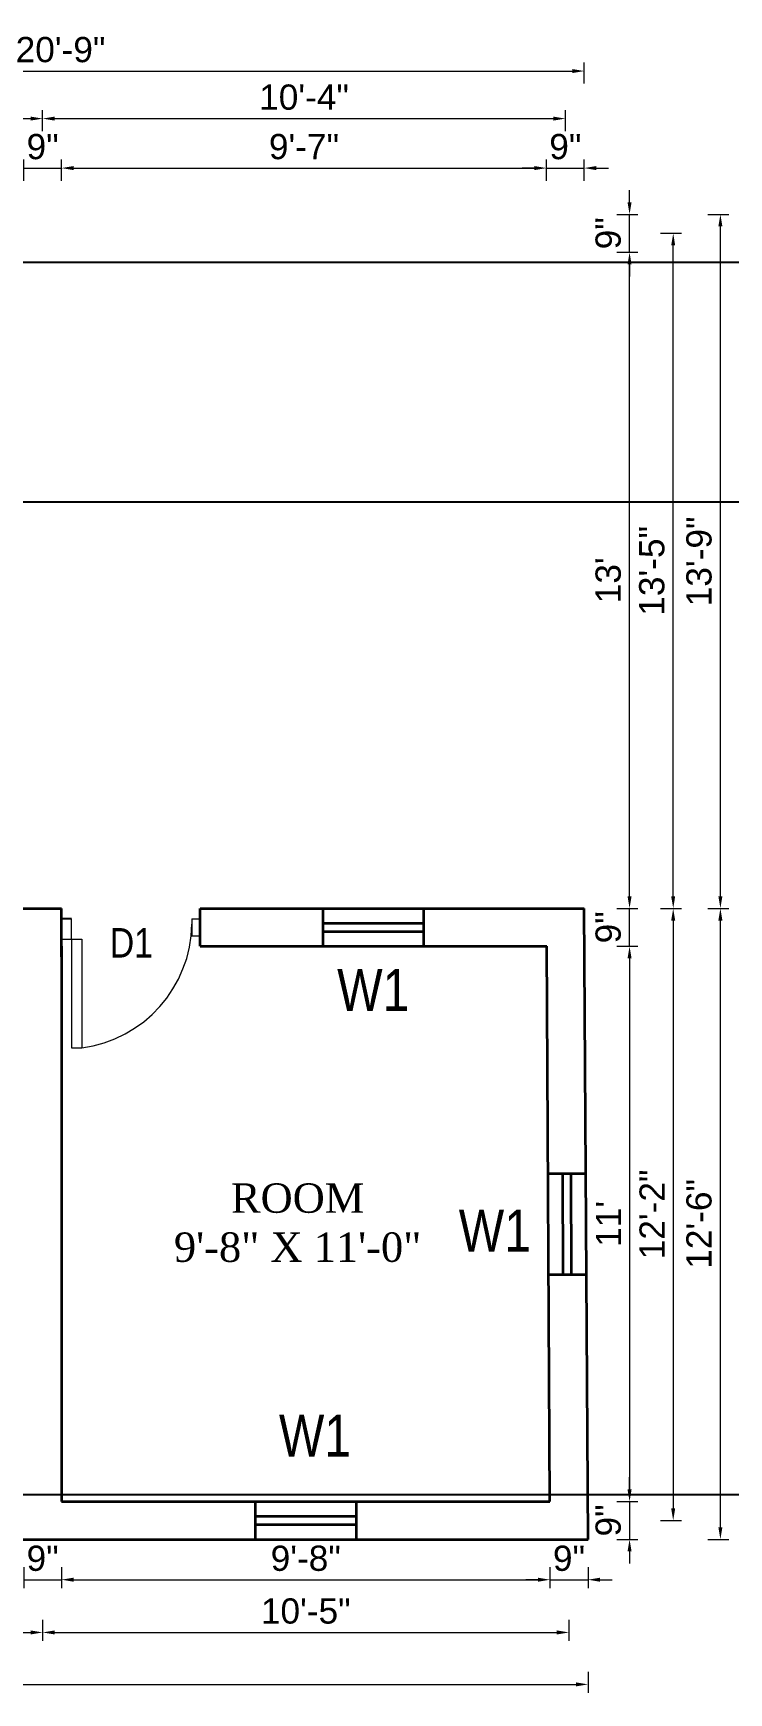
# Model space of a CAD drawing. Header units: inches. Extents: x 0 to 383786, y -43792 to 0.
# Drawn here: x 360578.7 to 360744.1, y -40957.9 to -40563.4 of the extents above; entities that cross this region are included whole.
import ezdxf

# ---------------------------------------------------------------- set-up
doc = ezdxf.new("R2010")
doc.units = ezdxf.units.IN
doc.header["$LTSCALE"] = 2
doc.header["$MEASUREMENT"] = 0
doc.header["$PDMODE"] = 34
doc.layers.get('0').update_dxf_attribs({"linetype": 'CONTINUOUS'})
doc.layers.get('DEFPOINTS').update_dxf_attribs({"color": 141, "linetype": 'CONTINUOUS'})
for name, color, linetype, lineweight in [('dimension', 160, 'CONTINUOUS', 15), ('door', 20, 'CONTINUOUS', 35), ('steps', 253, 'CONTINUOUS', 20), ('truss', 1, 'CONTINUOUS', 25)]:
    doc.layers.add(name, color=color, linetype=linetype, lineweight=lineweight)
doc.styles.add('Lettring Text', font='arial.ttf')
doc.styles.get("Standard").update_dxf_attribs({"font": 'ARIALN.TTF'})
doc.dimstyles.new('Copy of Standard', dxfattribs={"dimtxt": 6, "dimasz": 2.875, "dimexe": 2, "dimexo": 4, "dimgap": 2, "dimtad": 1, "dimdec": 0, "dimrnd": 1, "dimzin": 0, "dimdsep": 46, "dimlunit": 4, "dimtxsty": 'Lettring Text', "dimcen": 0.1, "dimclrd": 7, "dimclre": 7, "dimclrt": 7, "dimazin": 0, "dimtfac": 0.645, "dimtdec": 0, "dimtmove": 1, "dimatfit": 0, "dimfxl": 3, "dimfxlon": 1, "dimtfillclr": 256, "dimtolj": 1, "dimtzin": 0, "dimlwd": -1, "dimlwe": -1, "dimarcsym": 2})

# ---------------------------------------------------------------- blocks, each defined once
blk = doc.blocks.new('*D117')
at = {"layer": 'DEFPOINTS', "color": 0, "ltscale": 0.5, "transparency": 16777216}
for p in [(360576.41, -40912.47), (360585.41, -40921.47), (360585.41, -40931.06)]:
    blk.add_point(p, dxfattribs=at)
at = {"layer": 'steps', "color": 7, "ltscale": 0.5, "transparency": 16777216}
for p, q in [((360576.41, -40928.06), (360576.41, -40933.06)), ((360585.41, -40928.06), (360585.41, -40933.06)), ((360573.54, -40931.06), (360570.66, -40931.06)), ((360576.41, -40931.06), (360585.41, -40931.06)), ((360588.29, -40931.06), (360591.16, -40931.06))]:
    blk.add_line(p, q, dxfattribs=at)
for points in [[(360573.54, -40930.58), (360573.54, -40931.54), (360576.41, -40931.06)], [(360588.29, -40930.58), (360588.29, -40931.54), (360585.41, -40931.06)]]:
    blk.add_solid(points, dxfattribs=at)
at = {"layer": 'steps', "color": 7, "ltscale": 0.5, "transparency": 16777216, "insert": (360580.91, -40926), "char_height": 6, "attachment_point": 5, "style": 'Lettring Text'}
blk.add_mtext('\\A1;9"', dxfattribs=at)
blk = doc.blocks.new('*D118')
at = {"layer": 'DEFPOINTS', "color": 0, "ltscale": 0.5, "transparency": 16777216}
for p in [(360701.55, -40912.47), (360585.41, -40921.47), (360701.55, -40931.06)]:
    blk.add_point(p, dxfattribs=at)
at = {"layer": 'steps', "color": 7, "ltscale": 0.5, "transparency": 16777216}
for p, q in [((360585.41, -40928.06), (360585.41, -40933.06)), ((360701.55, -40928.06), (360701.55, -40933.06)), ((360588.29, -40931.06), (360698.67, -40931.06))]:
    blk.add_line(p, q, dxfattribs=at)
for points in [[(360588.29, -40930.58), (360588.29, -40931.54), (360585.41, -40931.06)], [(360698.67, -40930.58), (360698.67, -40931.54), (360701.55, -40931.06)]]:
    blk.add_solid(points, dxfattribs=at)
at = {"layer": 'steps', "color": 7, "ltscale": 0.5, "transparency": 16777216, "insert": (360643.48, -40926), "char_height": 6, "attachment_point": 5, "style": 'Lettring Text'}
blk.add_mtext('\\A1;9\'-8"', dxfattribs=at)
blk = doc.blocks.new('*D119')
at = {"layer": 'DEFPOINTS', "color": 0, "ltscale": 0.5, "transparency": 16777216}
for p in [(360701.55, -40912.47), (360710.61, -40921.47), (360710.61, -40931.06)]:
    blk.add_point(p, dxfattribs=at)
at = {"layer": 'steps', "color": 7, "ltscale": 0.5, "transparency": 16777216}
for p, q in [((360701.55, -40928.06), (360701.55, -40933.06)), ((360710.61, -40928.06), (360710.61, -40933.06)), ((360698.67, -40931.06), (360695.8, -40931.06)), ((360701.55, -40931.06), (360710.61, -40931.06)), ((360713.48, -40931.06), (360716.36, -40931.06))]:
    blk.add_line(p, q, dxfattribs=at)
for points in [[(360698.67, -40930.58), (360698.67, -40931.54), (360701.55, -40931.06)], [(360713.48, -40930.58), (360713.48, -40931.54), (360710.61, -40931.06)]]:
    blk.add_solid(points, dxfattribs=at)
at = {"layer": 'steps', "color": 7, "ltscale": 0.5, "transparency": 16777216, "insert": (360706.08, -40926), "char_height": 6, "attachment_point": 5, "style": 'Lettring Text'}
blk.add_mtext('\\A1;9"', dxfattribs=at)
blk = doc.blocks.new('*D121')
at = {"layer": 'DEFPOINTS', "color": 0, "ltscale": 0.5, "transparency": 16777216}
for p in [(360456.12, -40916.97), (360580.91, -40916.97), (360580.91, -40943.6)]:
    blk.add_point(p, dxfattribs=at)
at = {"layer": 'steps', "color": 7, "ltscale": 0.5, "transparency": 16777216}
for p, q in [((360456.12, -40940.6), (360456.12, -40945.6)), ((360580.91, -40940.6), (360580.91, -40945.6)), ((360459, -40943.6), (360578.04, -40943.6))]:
    blk.add_line(p, q, dxfattribs=at)
for points in [[(360459, -40943.12), (360459, -40944.08), (360456.12, -40943.6)], [(360578.04, -40943.12), (360578.04, -40944.08), (360580.91, -40943.6)]]:
    blk.add_solid(points, dxfattribs=at)
at = {"layer": 'steps', "color": 7, "ltscale": 0.5, "transparency": 16777216, "insert": (360518.52, -40938.54), "char_height": 6, "attachment_point": 5, "style": 'Lettring Text'}
blk.add_mtext('\\A1;10\'-5"', dxfattribs=at)
blk = doc.blocks.new('*D122')
at = {"layer": 'DEFPOINTS', "color": 0, "ltscale": 0.5, "transparency": 16777216}
for p in [(360580.91, -40916.97), (360706.05, -40916.97), (360706.05, -40943.6)]:
    blk.add_point(p, dxfattribs=at)
at = {"layer": 'steps', "color": 7, "ltscale": 0.5, "transparency": 16777216}
for p, q in [((360580.91, -40940.6), (360580.91, -40945.6)), ((360706.05, -40940.6), (360706.05, -40945.6)), ((360583.79, -40943.6), (360703.18, -40943.6))]:
    blk.add_line(p, q, dxfattribs=at)
for points in [[(360583.79, -40943.12), (360583.79, -40944.08), (360580.91, -40943.6)], [(360703.18, -40943.12), (360703.18, -40944.08), (360706.05, -40943.6)]]:
    blk.add_solid(points, dxfattribs=at)
at = {"layer": 'steps', "color": 7, "ltscale": 0.5, "transparency": 16777216, "insert": (360643.48, -40938.54), "char_height": 6, "attachment_point": 5, "style": 'Lettring Text'}
blk.add_mtext('\\A1;10\'-5"', dxfattribs=at)
blk = doc.blocks.new('*D123')
at = {"layer": 'DEFPOINTS', "color": 0, "ltscale": 0.5, "transparency": 16777216}
for p in [(360328.05, -40921.47), (360710.61, -40921.47), (360710.61, -40955.95)]:
    blk.add_point(p, dxfattribs=at)
at = {"layer": 'steps', "color": 7, "ltscale": 0.5, "transparency": 16777216}
for p, q in [((360328.05, -40952.95), (360328.05, -40957.95)), ((360710.61, -40952.95), (360710.61, -40957.95)), ((360330.93, -40955.95), (360707.73, -40955.95))]:
    blk.add_line(p, q, dxfattribs=at)
for points in [[(360330.93, -40955.47), (360330.93, -40956.43), (360328.05, -40955.95)], [(360707.73, -40955.47), (360707.73, -40956.43), (360710.61, -40955.95)]]:
    blk.add_solid(points, dxfattribs=at)
at = {"layer": 'steps', "color": 7, "ltscale": 0.5, "transparency": 16777216, "insert": (360519.33, -40950.88), "char_height": 6, "attachment_point": 5, "style": 'Lettring Text'}
blk.add_mtext('\\A1;31\'-11"', dxfattribs=at)
blk = doc.blocks.new('*D132')
at = {"layer": 'DEFPOINTS', "color": 0, "ltscale": 0.5, "transparency": 16777216}
for p in [(360709.72, -40771.47), (360706.05, -40916.97), (360730.86, -40916.97)]:
    blk.add_point(p, dxfattribs=at)
at = {"layer": 'steps', "color": 7, "ltscale": 0.5, "transparency": 16777216}
for p, q in [((360727.86, -40771.47), (360732.86, -40771.47)), ((360730.86, -40774.35), (360730.86, -40914.1)), ((360727.86, -40916.97), (360732.86, -40916.97))]:
    blk.add_line(p, q, dxfattribs=at)
for points in [[(360730.38, -40774.35), (360731.33, -40774.35), (360730.86, -40771.47)], [(360730.38, -40914.1), (360731.33, -40914.1), (360730.86, -40916.97)]]:
    blk.add_solid(points, dxfattribs=at)
at = {"layer": 'steps', "color": 7, "ltscale": 0.5, "transparency": 16777216, "insert": (360725.84, -40844.22), "char_height": 6, "attachment_point": 5, "rotation": 90, "style": 'Lettring Text'}
blk.add_mtext('\\A1;12\'-2"', dxfattribs=at)
blk = doc.blocks.new('*D133')
at = {"layer": 'DEFPOINTS', "color": 0, "ltscale": 0.5, "transparency": 16777216}
for p in [(360700.7, -40780.47), (360701.55, -40912.47), (360720.48, -40912.47)]:
    blk.add_point(p, dxfattribs=at)
at = {"layer": 'steps', "color": 7, "ltscale": 0.5, "transparency": 16777216}
for p, q in [((360717.48, -40780.47), (360722.48, -40780.47)), ((360720.48, -40783.35), (360720.48, -40909.6)), ((360717.48, -40912.47), (360722.48, -40912.47))]:
    blk.add_line(p, q, dxfattribs=at)
for points in [[(360720, -40783.35), (360720.96, -40783.35), (360720.48, -40780.47)], [(360720, -40909.6), (360720.96, -40909.6), (360720.48, -40912.47)]]:
    blk.add_solid(points, dxfattribs=at)
at = {"layer": 'steps', "color": 7, "ltscale": 0.5, "transparency": 16777216, "insert": (360715.47, -40846.47), "char_height": 6, "attachment_point": 5, "rotation": 90, "style": 'Lettring Text'}
blk.add_mtext("\\A1;11'", dxfattribs=at)
blk = doc.blocks.new('*D134')
at = {"layer": 'DEFPOINTS', "color": 0, "ltscale": 0.5, "transparency": 16777216}
for p in [(360709.72, -40771.47), (360720.48, -40771.47), (360700.7, -40780.47)]:
    blk.add_point(p, dxfattribs=at)
at = {"layer": 'steps', "color": 7, "ltscale": 0.5, "transparency": 16777216}
for p, q in [((360720.48, -40768.6), (360720.48, -40765.72)), ((360717.48, -40771.47), (360722.48, -40771.47)), ((360720.48, -40780.47), (360720.48, -40771.47)), ((360717.48, -40780.47), (360722.48, -40780.47)), ((360720.48, -40783.35), (360720.48, -40786.22))]:
    blk.add_line(p, q, dxfattribs=at)
for points in [[(360720, -40768.6), (360720.96, -40768.6), (360720.48, -40771.47)], [(360720, -40783.35), (360720.96, -40783.35), (360720.48, -40780.47)]]:
    blk.add_solid(points, dxfattribs=at)
at = {"layer": 'steps', "color": 7, "ltscale": 0.5, "transparency": 16777216, "insert": (360715.42, -40775.97), "char_height": 6, "attachment_point": 5, "rotation": 90, "style": 'Lettring Text'}
blk.add_mtext('\\A1;9"', dxfattribs=at)
blk = doc.blocks.new('*D135')
at = {"layer": 'DEFPOINTS', "color": 0, "ltscale": 0.5, "transparency": 16777216}
for p in [(360701.55, -40912.47), (360710.61, -40921.47), (360720.48, -40921.47)]:
    blk.add_point(p, dxfattribs=at)
at = {"layer": 'steps', "color": 7, "ltscale": 0.5, "transparency": 16777216}
for p, q in [((360720.48, -40909.6), (360720.48, -40906.72)), ((360717.48, -40912.47), (360722.48, -40912.47)), ((360720.48, -40912.47), (360720.48, -40921.47)), ((360717.48, -40921.47), (360722.48, -40921.47)), ((360720.48, -40924.35), (360720.48, -40927.22))]:
    blk.add_line(p, q, dxfattribs=at)
for points in [[(360720, -40909.6), (360720.96, -40909.6), (360720.48, -40912.47)], [(360720, -40924.35), (360720.96, -40924.35), (360720.48, -40921.47)]]:
    blk.add_solid(points, dxfattribs=at)
at = {"layer": 'steps', "color": 7, "ltscale": 0.5, "transparency": 16777216, "insert": (360715.42, -40916.97), "char_height": 6, "attachment_point": 5, "rotation": 90, "style": 'Lettring Text'}
blk.add_mtext('\\A1;9"', dxfattribs=at)
blk = doc.blocks.new('*D136')
at = {"layer": 'DEFPOINTS', "color": 0, "ltscale": 0.5, "transparency": 16777216}
for p in [(360709.72, -40771.47), (360742.08, -40771.47), (360710.61, -40921.47)]:
    blk.add_point(p, dxfattribs=at)
at = {"layer": 'steps', "color": 7, "ltscale": 0.5, "transparency": 16777216}
for p, q in [((360739.08, -40771.47), (360744.08, -40771.47)), ((360742.08, -40918.6), (360742.08, -40774.35)), ((360739.08, -40921.47), (360744.08, -40921.47))]:
    blk.add_line(p, q, dxfattribs=at)
for points in [[(360741.6, -40774.35), (360742.56, -40774.35), (360742.08, -40771.47)], [(360741.6, -40918.6), (360742.56, -40918.6), (360742.08, -40921.47)]]:
    blk.add_solid(points, dxfattribs=at)
at = {"layer": 'steps', "color": 7, "ltscale": 0.5, "transparency": 16777216, "insert": (360737.02, -40846.47), "char_height": 6, "attachment_point": 5, "rotation": 90, "style": 'Lettring Text'}
blk.add_mtext('\\A1;12\'-6"', dxfattribs=at)
blk = doc.blocks.new('*D137')
at = {"layer": 'DEFPOINTS', "color": 0, "ltscale": 0.5, "transparency": 16777216}
for p in [(360451.62, -40615.47), (360720.48, -40615.47), (360709.72, -40771.47)]:
    blk.add_point(p, dxfattribs=at)
at = {"layer": 'steps', "color": 7, "ltscale": 0.5, "transparency": 16777216}
for p, q in [((360717.48, -40615.47), (360722.48, -40615.47)), ((360720.48, -40768.6), (360720.48, -40618.35)), ((360717.48, -40771.47), (360722.48, -40771.47))]:
    blk.add_line(p, q, dxfattribs=at)
for points in [[(360720, -40618.35), (360720.96, -40618.35), (360720.48, -40615.47)], [(360720, -40768.6), (360720.96, -40768.6), (360720.48, -40771.47)]]:
    blk.add_solid(points, dxfattribs=at)
at = {"layer": 'steps', "color": 7, "ltscale": 0.5, "transparency": 16777216, "insert": (360715.42, -40693.47), "char_height": 6, "attachment_point": 5, "rotation": 90, "style": 'Lettring Text'}
blk.add_mtext("\\A1;13'", dxfattribs=at)
blk = doc.blocks.new('*D138')
at = {"layer": 'DEFPOINTS', "color": 0, "ltscale": 0.5, "transparency": 16777216}
for p in [(360460.62, -40606.47), (360720.48, -40606.47), (360451.62, -40615.47)]:
    blk.add_point(p, dxfattribs=at)
at = {"layer": 'steps', "color": 7, "ltscale": 0.5, "transparency": 16777216}
for p, q in [((360720.48, -40603.6), (360720.48, -40600.72)), ((360717.48, -40606.47), (360722.48, -40606.47)), ((360720.48, -40615.47), (360720.48, -40606.47)), ((360717.48, -40615.47), (360722.48, -40615.47)), ((360720.48, -40618.35), (360720.48, -40621.22))]:
    blk.add_line(p, q, dxfattribs=at)
for points in [[(360720, -40603.6), (360720.96, -40603.6), (360720.48, -40606.47)], [(360720, -40618.35), (360720.96, -40618.35), (360720.48, -40615.47)]]:
    blk.add_solid(points, dxfattribs=at)
at = {"layer": 'steps', "color": 7, "ltscale": 0.5, "transparency": 16777216, "insert": (360715.42, -40610.97), "char_height": 6, "attachment_point": 5, "rotation": 90, "style": 'Lettring Text'}
blk.add_mtext('\\A1;9"', dxfattribs=at)
blk = doc.blocks.new('*D139')
at = {"layer": 'DEFPOINTS', "color": 0, "ltscale": 0.5, "transparency": 16777216}
for p in [(360456.12, -40610.97), (360730.86, -40610.97), (360709.72, -40771.47)]:
    blk.add_point(p, dxfattribs=at)
at = {"layer": 'steps', "color": 7, "ltscale": 0.5, "transparency": 16777216}
for p, q in [((360727.86, -40610.97), (360732.86, -40610.97)), ((360730.86, -40768.6), (360730.86, -40613.85)), ((360727.86, -40771.47), (360732.86, -40771.47))]:
    blk.add_line(p, q, dxfattribs=at)
for points in [[(360730.38, -40613.85), (360731.33, -40613.85), (360730.86, -40610.97)], [(360730.38, -40768.6), (360731.33, -40768.6), (360730.86, -40771.47)]]:
    blk.add_solid(points, dxfattribs=at)
at = {"layer": 'steps', "color": 7, "ltscale": 0.5, "transparency": 16777216, "insert": (360725.79, -40691.22), "char_height": 6, "attachment_point": 5, "rotation": 90, "style": 'Lettring Text'}
blk.add_mtext('\\A1;13\'-5"', dxfattribs=at)
blk = doc.blocks.new('*D140')
at = {"layer": 'DEFPOINTS', "color": 0, "ltscale": 0.5, "transparency": 16777216}
for p in [(360460.62, -40606.47), (360742.08, -40606.47), (360709.72, -40771.47)]:
    blk.add_point(p, dxfattribs=at)
at = {"layer": 'steps', "color": 7, "ltscale": 0.5, "transparency": 16777216}
for p, q in [((360739.08, -40606.47), (360744.08, -40606.47)), ((360742.08, -40768.6), (360742.08, -40609.35)), ((360739.08, -40771.47), (360744.08, -40771.47))]:
    blk.add_line(p, q, dxfattribs=at)
for points in [[(360741.6, -40609.35), (360742.56, -40609.35), (360742.08, -40606.47)], [(360741.6, -40768.6), (360742.56, -40768.6), (360742.08, -40771.47)]]:
    blk.add_solid(points, dxfattribs=at)
at = {"layer": 'steps', "color": 7, "ltscale": 0.5, "transparency": 16777216, "insert": (360737.02, -40688.97), "char_height": 6, "attachment_point": 5, "rotation": 90, "style": 'Lettring Text'}
blk.add_mtext('\\A1;13\'-9"', dxfattribs=at)
blk = doc.blocks.new('*D142')
at = {"layer": 'DEFPOINTS', "color": 0, "ltscale": 0.5, "transparency": 16777216}
for p in [(360585.41, -40595.47), (360585.41, -40771.47), (360576.41, -40780.47)]:
    blk.add_point(p, dxfattribs=at)
at = {"layer": 'steps', "color": 7, "ltscale": 0.5, "transparency": 16777216}
for p, q in [((360576.41, -40598.47), (360576.41, -40593.47)), ((360585.41, -40598.47), (360585.41, -40593.47)), ((360573.54, -40595.47), (360570.66, -40595.47)), ((360576.41, -40595.47), (360585.41, -40595.47)), ((360588.29, -40595.47), (360591.16, -40595.47))]:
    blk.add_line(p, q, dxfattribs=at)
for points in [[(360573.54, -40594.99), (360573.54, -40595.95), (360576.41, -40595.47)], [(360588.29, -40594.99), (360588.29, -40595.95), (360585.41, -40595.47)]]:
    blk.add_solid(points, dxfattribs=at)
at = {"layer": 'steps', "color": 7, "ltscale": 0.5, "transparency": 16777216, "insert": (360580.91, -40590.4), "char_height": 6, "attachment_point": 5, "style": 'Lettring Text'}
blk.add_mtext('\\A1;9"', dxfattribs=at)
blk = doc.blocks.new('*D143')
at = {"layer": 'DEFPOINTS', "color": 0, "ltscale": 0.5, "transparency": 16777216}
for p in [(360700.7, -40595.47), (360585.41, -40771.47), (360700.7, -40780.47)]:
    blk.add_point(p, dxfattribs=at)
at = {"layer": 'steps', "color": 7, "ltscale": 0.5, "transparency": 16777216}
for p, q in [((360585.41, -40598.47), (360585.41, -40593.47)), ((360700.7, -40598.47), (360700.7, -40593.47)), ((360588.29, -40595.47), (360697.83, -40595.47))]:
    blk.add_line(p, q, dxfattribs=at)
for points in [[(360588.29, -40594.99), (360588.29, -40595.95), (360585.41, -40595.47)], [(360697.83, -40594.99), (360697.83, -40595.95), (360700.7, -40595.47)]]:
    blk.add_solid(points, dxfattribs=at)
at = {"layer": 'steps', "color": 7, "ltscale": 0.5, "transparency": 16777216, "insert": (360643.06, -40590.4), "char_height": 6, "attachment_point": 5, "style": 'Lettring Text'}
blk.add_mtext('\\A1;9\'-7"', dxfattribs=at)
blk = doc.blocks.new('*D144')
at = {"layer": 'DEFPOINTS', "color": 0, "ltscale": 0.5, "transparency": 16777216}
for p in [(360709.72, -40595.47), (360709.72, -40771.47), (360700.7, -40780.47)]:
    blk.add_point(p, dxfattribs=at)
at = {"layer": 'steps', "color": 7, "ltscale": 0.5, "transparency": 16777216}
for p, q in [((360700.7, -40598.47), (360700.7, -40593.47)), ((360709.72, -40598.47), (360709.72, -40593.47)), ((360697.83, -40595.47), (360694.95, -40595.47)), ((360700.7, -40595.47), (360709.72, -40595.47)), ((360712.59, -40595.47), (360715.47, -40595.47))]:
    blk.add_line(p, q, dxfattribs=at)
for points in [[(360697.83, -40594.99), (360697.83, -40595.95), (360700.7, -40595.47)], [(360712.59, -40594.99), (360712.59, -40595.95), (360709.72, -40595.47)]]:
    blk.add_solid(points, dxfattribs=at)
at = {"layer": 'steps', "color": 7, "ltscale": 0.5, "transparency": 16777216, "insert": (360705.21, -40590.4), "char_height": 6, "attachment_point": 5, "style": 'Lettring Text'}
blk.add_mtext('\\A1;9"', dxfattribs=at)
blk = doc.blocks.new('*D145')
at = {"layer": 'DEFPOINTS', "color": 0, "ltscale": 0.5, "transparency": 16777216}
for p in [(360580.91, -40583.71), (360456.12, -40604.97), (360580.91, -40780.47)]:
    blk.add_point(p, dxfattribs=at)
at = {"layer": 'steps', "color": 7, "ltscale": 0.5, "transparency": 16777216}
for p, q in [((360456.12, -40586.71), (360456.12, -40581.71)), ((360580.91, -40586.71), (360580.91, -40581.71)), ((360459, -40583.71), (360578.04, -40583.71))]:
    blk.add_line(p, q, dxfattribs=at)
for points in [[(360459, -40583.23), (360459, -40584.18), (360456.12, -40583.71)], [(360578.04, -40583.23), (360578.04, -40584.18), (360580.91, -40583.71)]]:
    blk.add_solid(points, dxfattribs=at)
at = {"layer": 'steps', "color": 7, "ltscale": 0.5, "transparency": 16777216, "insert": (360518.52, -40578.64), "char_height": 6, "attachment_point": 5, "style": 'Lettring Text'}
blk.add_mtext('\\A1;10\'-5"', dxfattribs=at)
blk = doc.blocks.new('*D146')
at = {"layer": 'DEFPOINTS', "color": 0, "ltscale": 0.5, "transparency": 16777216}
for p in [(360705.23, -40583.71), (360705.23, -40775.97), (360580.91, -40780.47)]:
    blk.add_point(p, dxfattribs=at)
at = {"layer": 'steps', "color": 7, "ltscale": 0.5, "transparency": 16777216}
for p, q in [((360580.91, -40586.71), (360580.91, -40581.71)), ((360705.23, -40586.71), (360705.23, -40581.71)), ((360583.79, -40583.71), (360702.36, -40583.71))]:
    blk.add_line(p, q, dxfattribs=at)
for points in [[(360583.79, -40583.23), (360583.79, -40584.18), (360580.91, -40583.71)], [(360702.36, -40583.23), (360702.36, -40584.18), (360705.23, -40583.71)]]:
    blk.add_solid(points, dxfattribs=at)
at = {"layer": 'steps', "color": 7, "ltscale": 0.5, "transparency": 16777216, "insert": (360643.07, -40578.64), "char_height": 6, "attachment_point": 5, "style": 'Lettring Text'}
blk.add_mtext('\\A1;10\'-4"', dxfattribs=at)
blk = doc.blocks.new('*D147')
at = {"layer": 'DEFPOINTS', "color": 0, "ltscale": 0.5, "transparency": 16777216}
for p in [(360709.72, -40572.4), (360460.62, -40600.47), (360709.72, -40771.47)]:
    blk.add_point(p, dxfattribs=at)
at = {"layer": 'steps', "color": 7, "ltscale": 0.5, "transparency": 16777216}
for p, q in [((360460.62, -40575.4), (360460.62, -40570.4)), ((360709.72, -40575.4), (360709.72, -40570.4)), ((360463.5, -40572.4), (360706.84, -40572.4))]:
    blk.add_line(p, q, dxfattribs=at)
for points in [[(360463.5, -40571.92), (360463.5, -40572.88), (360460.62, -40572.4)], [(360706.84, -40571.92), (360706.84, -40572.88), (360709.72, -40572.4)]]:
    blk.add_solid(points, dxfattribs=at)
at = {"layer": 'steps', "color": 7, "ltscale": 0.5, "transparency": 16777216, "insert": (360585.17, -40567.34), "char_height": 6, "attachment_point": 5, "style": 'Lettring Text'}
blk.add_mtext('\\A1;20\'-9"', dxfattribs=at)

msp = doc.modelspace()

# ---------------------------------------------------------------- linework, layer by layer
at = {"ltscale": 0.5}
for p in [(362386.57, -40617.82), (362386.57, -40674.82), (362248.91, -40910.82)]:
    msp.add_xline(p, (1, 0), dxfattribs=at)
at = {"layer": 'dimension', "ltscale": 7}
for p, q in [((360587.81, -40773.97), (360585.41, -40773.97)), ((360585.41, -40773.97), (360585.41, -40778.77)), ((360587.81, -40778.77), (360587.81, -40773.97)), ((360616.41, -40773.97), (360616.41, -40777.97)), ((360616.41, -40773.97), (360618.41, -40773.97)), ((360585.41, -40778.77), (360587.81, -40778.77)), ((360587.81, -40778.77), (360587.81, -40804.65)), ((360587.81, -40778.77), (360590.21, -40778.77)), ((360590.21, -40778.77), (360590.21, -40804.65)), ((360616.41, -40777.97), (360618.41, -40777.97)), ((360587.81, -40804.65), (360590.21, -40804.65))]:
    msp.add_line(p, q, dxfattribs=at)
msp.add_arc((360586.21, -40774.71), 30.21, 277.6166, 358.9643, dxfattribs=at)
at = {"layer": 'door', "ltscale": 0.5}
for p, q in [((360493.62, -40771.47), (360585.41, -40771.47)), ((360585.41, -40782.97), (360585.41, -40771.47)), ((360618.41, -40771.47), (360709.72, -40771.47)), ((360618.41, -40780.47), (360618.41, -40771.47)), ((360647.59, -40780.47), (360647.59, -40771.47)), ((360671.59, -40780.47), (360671.59, -40771.47)), ((360710.61, -40921.47), (360709.72, -40771.47)), ((360647.59, -40774.97), (360671.59, -40774.97)), ((360647.59, -40776.97), (360671.59, -40776.97)), ((360585.41, -40780.47), (360585.41, -40912.47)), ((360618.41, -40780.47), (360700.77, -40780.47)), ((360701.55, -40912.47), (360700.77, -40780.47)), ((360701.16, -40834.47), (360710.09, -40834.47)), ((360704.7, -40858.48), (360704.63, -40834.48)), ((360706.7, -40858.47), (360706.63, -40834.47)), ((360701.16, -40858.47), (360710.23, -40858.47)), ((360585.41, -40912.47), (360701.55, -40912.47)), ((360631.48, -40912.47), (360631.48, -40921.47)), ((360655.48, -40912.47), (360655.48, -40921.47)), ((360710.55, -40912.47), (360710.61, -40912.47)), ((360631.48, -40915.97), (360655.48, -40915.97)), ((360631.48, -40917.97), (360655.48, -40917.97)), ((360328.05, -40921.47), (360710.61, -40921.47)), ((360701.61, -40921.53), (360701.61, -40921.47))]:
    msp.add_line(p, q, dxfattribs=at)
at = {"layer": 'truss', "ltscale": 7}
for p, q in [((360585.41, -40773.97), (360585.41, -40777.97)), ((360587.81, -40773.97), (360585.41, -40773.97)), ((360618.41, -40773.97), (360618.41, -40777.97))]:
    msp.add_line(p, q, dxfattribs=at)

# ---------------------------------------------------------------- texts
at = {"color": 7, "linetype": 'ByBlock', "lineweight": 5, "char_height": 10, "width": 44.1664, "attachment_point": 1}
for insert in [(360650.95, -40785.87), (360679.86, -40843.06), (360637.1, -40891.79)]:
    msp.add_mtext('W1', dxfattribs=dict(at, insert=insert))
at = {"layer": 'steps', "color": 7, "ltscale": 0.3, "insert": (360602.02, -40783.15), "char_height": 7, "attachment_point": 8}
msp.add_mtext_dynamic_manual_height_columns('{\\W1;D1}', width=18.6213, gutter_width=40, heights=[0], dxfattribs=at)
at = {"layer": 'steps', "color": 7, "ltscale": 0.3, "insert": (360641.55, -40836.83), "char_height": 7, "width": 70.3269, "attachment_point": 2}
msp.add_mtext('{\\fTimes New Roman|b0|i0|c0|p18;ROOM \\P9\'-8" X 11\'-0"}', dxfattribs=at)

# ---------------------------------------------------------------- dimensions: what is measured, and where the dimension line sits
at = {"layer": 'steps', "ltscale": 0.5}
for base, p1, p2, picture, middle in [((360709.72, -40572.4), (360460.62, -40600.47), (360709.72, -40771.47), '*D147', (360585.17, -40567.34)), ((360580.91, -40583.71), (360456.12, -40604.97), (360580.91, -40780.47), '*D145', (360518.52, -40578.64)), ((360705.23, -40583.71), (360580.91, -40780.47), (360705.23, -40775.97), '*D146', (360643.07, -40578.64)), ((360700.7, -40595.47), (360585.41, -40771.47), (360700.7, -40780.47), '*D143', (360643.06, -40590.4)), ((360701.55, -40931.06), (360585.41, -40921.47), (360701.55, -40912.47), '*D118', (360643.48, -40926)), ((360580.91, -40943.6), (360456.12, -40916.97), (360580.91, -40916.97), '*D121', (360518.52, -40938.54)), ((360706.05, -40943.6), (360580.91, -40916.97), (360706.05, -40916.97), '*D122', (360643.48, -40938.54)), ((360710.61, -40955.95), (360328.05, -40921.47), (360710.61, -40921.47), '*D123', (360519.33, -40950.88))]:
    dim = msp.add_linear_dim(base=base, p1=p1, p2=p2, dimstyle='Copy of Standard', dxfattribs=at)
    dim.commit()
    dim.dimension.update_dxf_attribs({"geometry": picture, "text_midpoint": middle})
for base, p1, p2, picture, middle in [((360585.41, -40595.47), (360576.41, -40780.47), (360585.41, -40771.47), '*D142', (360580.91, -40595.47)), ((360709.72, -40595.47), (360700.7, -40780.47), (360709.72, -40771.47), '*D144', (360705.21, -40595.47)), ((360585.41, -40931.06), (360576.41, -40912.47), (360585.41, -40921.47), '*D117', (360580.91, -40931.06)), ((360710.61, -40931.06), (360701.55, -40912.47), (360710.61, -40921.47), '*D119', (360706.08, -40931.06))]:
    dim = msp.add_linear_dim(base=base, p1=p1, p2=p2, dimstyle='Copy of Standard', dxfattribs=at)
    dim.commit()
    dim.dimension.update_dxf_attribs({"geometry": picture, "text_midpoint": middle, "dimtype": 160})
for base, p1, p2, picture, middle in [((360720.48, -40606.47), (360451.62, -40615.47), (360460.62, -40606.47), '*D138', (360720.48, -40610.97)), ((360720.48, -40771.47), (360700.7, -40780.47), (360709.72, -40771.47), '*D134', (360720.48, -40775.97)), ((360720.48, -40921.47), (360701.55, -40912.47), (360710.61, -40921.47), '*D135', (360720.48, -40916.97))]:
    dim = msp.add_linear_dim(base=base, p1=p1, p2=p2, angle=90, dimstyle='Copy of Standard', dxfattribs=at)
    dim.commit()
    dim.dimension.update_dxf_attribs({"geometry": picture, "text_midpoint": middle, "dimtype": 160})
for base, p1, p2, picture, middle in [((360742.08, -40606.47), (360709.72, -40771.47), (360460.62, -40606.47), '*D140', (360737.02, -40688.97)), ((360730.85581013, -40610.97496719), (360709.71620815, -40771.47496719), (360456.12461924, -40610.97496719), '*D139', (360725.79032582, -40691.22496719)), ((360720.48, -40615.47), (360709.72, -40771.47), (360451.62, -40615.47), '*D137', (360715.42, -40693.47)), ((360730.85581013, -40916.97496719), (360709.71620815, -40771.47496719), (360706.05104964, -40916.97496719), '*D132', (360725.84353182, -40844.22496719)), ((360742.08, -40771.47), (360710.61, -40921.47), (360709.72, -40771.47), '*D136', (360737.02, -40846.47)), ((360720.48, -40912.47), (360700.7, -40780.47), (360701.55, -40912.47), '*D133', (360715.47, -40846.47))]:
    dim = msp.add_linear_dim(base=base, p1=p1, p2=p2, angle=90, dimstyle='Copy of Standard', dxfattribs=at)
    dim.commit()
    dim.dimension.update_dxf_attribs({"geometry": picture, "text_midpoint": middle})

doc.saveas('drawing.dxf')
